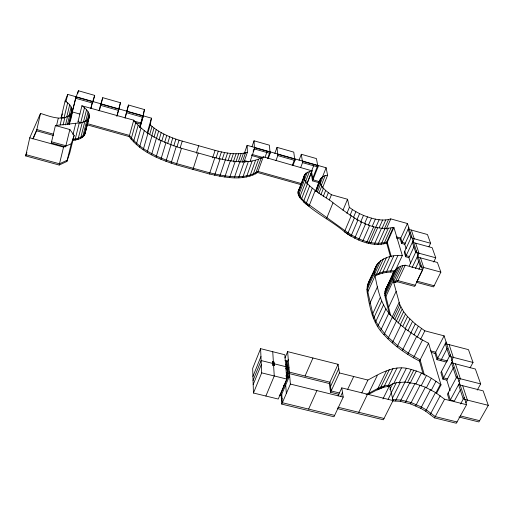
<?xml version="1.0" encoding="UTF-8"?>
<svg xmlns="http://www.w3.org/2000/svg" width="514" height="514" viewBox="0 0 514 514"><rect width="100%" height="100%" fill="white"/><g stroke="black" fill="none" stroke-linecap="round" stroke-linejoin="round"><path stroke-width="0.77" d="M395.915 269.342L402.321 255.554L393.923 227.509L393.306 227.336C370.517 232.823 350.073 214.929 333.001 202.786C330.855 199.535 286.112 176.951 312.082 170.873L263.277 156.809C248.647 165.347 230.42 161.12 214.858 157.669L181.481 148.308C163.94 142.654 145.385 135.163 133.743 120.18L81.919 105.8C85.504 108.441 90.278 112.213 89.192 117.256L84.9 134.128C82.94 138.696 77.357 139.814 72.911 140.309M390.415 256.492L386.766 243.366L386.155 243.193C371.609 247.324 356.144 240.154 344.451 231.769C330.194 219.626 311.998 211.691 299.643 197.466C298.056 195.076 297.079 191.426 299.399 189.178M392.503 400.939L400.316 401.344L410.493 403.863L420.741 408.322L425.65 411.181L434.548 417.888L456.329 423.253L466.577 404.711L444.102 335.848L424.847 330.823L415.273 323.929L407.538 316.598L403.618 311.69L399.808 304.635L393.229 280.728C390.062 272.767 397.534 265.558 405.212 265.218L422.585 269.927L414.669 286.394L397.45 281.781L393.756 282.732M436.656 393.133L441.018 384.883L428.554 343.224C415.267 336.413 402.7 327.893 392.445 316.965C381.137 306.203 377.886 290.564 375.047 275.857C371.609 260.508 390.158 254.154 402.321 255.554M389.503 314.497L385.301 297.754L384.729 293.79L385.269 290.249L387.421 286.054M423.131 374.153L419.501 361.091C406.362 354.287 393.987 345.71 383.99 334.73C372.766 323.691 369.913 307.828 367.279 292.986C365.403 283.484 372.83 275.562 375.599 267.055M84.9 134.128L89.314 116.382M69.139 124.465C72.461 114.712 75.172 106.828 65.085 101.046L67.713 94.396L151.457 118.169L150.242 124.851L147.826 133.197M143.194 116.048L144.492 109.585L128.481 105.023L126.842 110.998M139.776 127.016L142.384 117.012M139.795 127.369L140.695 122.962L133.884 121.034M64.835 146.753L51.278 143.02L55.416 125.525L69.859 129.547L74.132 135.42L69.782 152.928L66.859 161.486L59.181 165.033L25.7 155.922L29.754 137.816L40.503 113.414C49.717 116.26 64.937 122.852 72.076 112.438M33.147 138.69L36.565 130.794L40.503 113.414M56.424 126.033L58.243 118.374M65.085 101.046L61.089 117.809L61.886 115.753M385.815 289.074L385.423 294.541L390.659 315.622M60.144 124.921L61.789 118.047M65.869 102.1L67.713 94.396M64.057 117.815L67.617 102.98M63.074 125.037L64.912 117.43M66.775 116.871L69.653 104.959M65.522 124.876L67.546 116.53M128.481 105.023L126.624 112.727L142.931 117.346M68.792 116.627L71.144 106.931M67.43 124.459L69.641 115.387M70.424 115.592L72.063 108.865M68.767 123.81L71.157 114.012M69.082 124.202L72.378 110.709M59.181 165.033L63.55 147.12L71.26 143.74L74.132 135.42M75.982 96.741L71.947 113.26L75.892 97.763M77.665 93.786L78.411 90.747L94.692 95.392L92.963 102.183M65.593 146.959L69.859 129.547M72.956 134.7L75.783 123.276C80.576 122.833 86.917 122.223 89.192 117.256M66.859 161.486L71.26 143.74M82.002 105.55L77.858 122.223M74.986 140.078L79.259 122.936M100.808 104.014L102.755 97.686L120.462 102.736L118.869 109.141L101.56 104.226M84.476 107.747L80.589 123.276L78.147 121.06M82.311 122.3L78.025 139.384L75.134 139.866M83.416 122.171L86.551 109.726M80.576 138.42L84.874 121.394M85.645 121.355L88.087 111.711M82.6 137.206L86.898 120.225M87.361 120.347L89.057 113.652M90.843 108.319L92.584 101.457M90.875 108.563L92.231 103.218M84.045 135.76L88.344 118.837M85.151 132.342L85.453 131.166C85.022 137.315 77.485 138.754 72.513 139.191M85.639 130.421L89.43 115.515M99.035 110.87L100.808 103.789M99.44 110.491L100.802 105.222M101.194 103.712L102.755 97.686M116.832 116.215L120.462 102.736M117.031 115.958L118.933 108.936M125.204 116.974L126.438 112.489M125.069 118.233L127.035 111.236M263.277 156.809L257.63 172.531C243.225 181.384 224.946 177.414 209.442 174.002L176.347 164.821C158.916 159.25 140.463 151.675 129.162 136.583L133.743 120.18M131.089 139.198L135.709 122.762M133.473 141.851L138.131 125.377M143.226 114.044L144.492 109.585M139.988 127.318L142.976 116.8M140.149 127.144L143.348 115.868M136.306 144.518L141.003 128.012M139.551 147.171L144.299 130.64M147.12 133.171L151.457 118.169M143.194 149.78L147.981 133.235M149.831 134.032L152.035 126.438L150.242 124.851M151.823 135.625L154.039 128.018L152.035 126.438M147.19 152.324L152.028 135.76M154.014 137.193L156.243 129.586L154.039 128.018M151.508 154.778L156.397 138.208M156.385 138.729L158.633 131.121L156.243 129.586M158.929 140.226L161.19 132.612L158.633 131.121M156.102 157.111L161.043 140.54M161.859 140.907L163.902 134.058L161.19 132.612M164.686 142.288L166.748 135.439L163.902 134.058M160.933 159.301L165.926 142.738M167.628 143.599L169.704 136.75L166.748 135.439M170.667 144.826L172.755 137.977L169.704 136.75M165.951 161.332L170.989 144.781M173.777 145.963L175.872 139.114L172.755 137.977M171.104 163.176L176.193 146.644M176.938 146.998L179.045 140.161L175.872 139.114M180.125 147.929L182.245 141.099L215.103 150.351C225.511 153.114 236.781 155.324 247.382 152.311L247.131 145.333L326.12 167.757L327.591 175.255L322.439 188.15M176.347 164.821L181.481 148.308M196.297 153.288L198.719 145.738M192.943 169.421L198.218 153.005M92.623 101.688L94.692 95.392M212.623 157.862L215.103 150.351M209.442 174.002L214.858 157.669M216.021 157.959L218.27 151.206M315.609 191.292C318.417 185.432 318.956 175.223 327.591 175.255M218.906 159.436L221.412 151.938M214.646 175.255L220.101 158.954M222.254 159.295L224.522 152.555M219.78 176.27L225.28 160.002M225.293 159.77L227.567 153.043M227.991 160.869L230.529 153.41M224.798 177.028L230.33 160.811M230.844 161.088L233.382 153.641M233.317 161.916L236.119 153.744M229.649 177.536L235.213 161.357M235.907 161.871L238.714 153.712M238.342 161.692L241.156 153.551M234.281 177.78L239.877 161.653M240.346 162.128L243.424 153.262M244.349 153.333L247.131 145.333M242.165 162.43L245.499 152.851M244.041 161.871L247.382 152.311M238.663 177.767L244.278 161.692M252.033 146.541L254.044 140.804L269.407 145.179L269.978 152.035M242.749 177.491L248.378 161.473M253.113 151.238L253.884 149.06M250.106 161.338L254.963 147.557M246.502 176.964L252.149 161.004M249.894 176.199L255.542 160.291M252.888 175.19L258.542 159.346M255.477 173.97L261.125 158.183M265.038 157.316L267.094 151.604M267.627 158.53L269.721 152.754M268.263 158.479L270.608 151.996M274.842 153.39L277.04 147.357L293.764 152.125L294.695 159.051L277.656 154.213L277.04 147.357M72.23 112.11L72.705 110.818M275.941 160.651L278.312 154.181M78.411 90.747L76.085 96.998L91.871 101.476M292.26 165.489L294.426 159.764M292.986 165.469L295.441 159.044L294.882 160.445L277.791 155.601M299.039 160.259L301.313 154.277L316.444 158.588L317.703 165.585L302.354 161.229L301.313 154.277M300.645 167.635L303.099 161.223M298.062 191.645L304.699 174.413M298.043 192.538L304.121 176.816M298.024 193.431L304.115 177.69M304.134 177.471L305.817 173.115M62.432 113.902L61.365 116.639L63.241 118.104M304.641 179.322L307.449 172.081M298.557 195.384L304.673 179.598M305.624 181.436L309.55 171.329M299.643 197.466L305.791 181.648M313.836 165.283L311.516 171.239L312.93 179.804L319.734 181.718M306.986 183.549L312.037 170.597M307.025 183.832L312.082 170.873M301.262 199.631L307.449 183.781M309.621 185.959L303.395 201.835L309.004 206.159L315.307 190.251M312.281 179.431L317.427 166.292M319.31 182.778L312.512 180.87L318.507 165.592M305.997 204.032L312.261 188.13M315.557 191.163L320.447 178.846M319.779 181.872L321.501 177.542M316.219 191.619L319.978 182.149L319.933 180.395M322.265 177.452L326.12 167.757M320.203 183.697L323.068 176.495M317.395 192.107L320.588 184.07L319.978 182.149M321.109 185.785L325.118 175.73M318.841 193.45L321.758 186.126L320.588 184.07M320.826 194.87L323.467 188.272L321.758 186.126M260.598 348.665L252.663 368.435L253.453 393.017L278.254 399.044L286.773 379.049L284.82 354.737L260.598 348.665L261.684 372.862L253.453 393.017M323.312 196.335L325.677 190.456L323.467 188.272M252.92 376.434L260.951 356.543M326.268 197.781L328.35 192.634L325.677 190.456M253.055 380.508L261.131 360.545L285.778 366.675M253.184 384.633L261.318 364.599M329.333 199.907L331.427 194.755L328.35 192.634M326.454 218.784L333.001 202.786M272.761 361.74L273.93 361.933L274.129 365.692L272.992 365.409L272.761 361.74L273.898 362.023L274.129 365.692M272.992 365.409L272.799 361.65M342.966 210.245L347.548 199.265L331.427 194.755M265.879 396.037L274.258 375.959L272.735 351.704M284.974 357.95L287.622 351.634L338.064 364.304L339.42 372.939L330.547 392.278L338.925 394.341M346.892 213.291L349.379 207.367L347.548 199.265M286.304 376.865L288.887 377.507L287.525 361.265L288.29 359.459M350.079 215.225L352.463 209.577L349.379 207.367M351.261 215.687L344.451 231.769L350.985 236.209L357.885 220.101M288.971 367.471L288.2 369.29L285.649 368.654M285.919 376.1L286.439 374.873M353.491 217.332L355.894 211.678L352.463 209.577M347.541 234.05L354.397 217.949M280.124 395.33L287.834 377.244L286.504 361.008M289.671 375.676L281.164 395.581L279.25 395.118M356.877 219.992L359.594 213.631L355.894 211.678M281.46 399.821L282.058 398.434M337.357 408.579L383.36 419.79L393.03 400.56L341.771 387.877L343.217 397.071L333.991 416.764L281.768 404.113L290.384 384.074L287.622 351.634M25.7 155.922L26.323 154.489M360.449 222.453L363.488 215.392C372.033 218.617 381.722 221.772 390.794 218.893L407.441 223.532L422.585 269.927M354.705 238.207L361.644 222.099M26.914 152.51L25.983 154.663L59.483 163.786L67.167 160.246M32.806 138.896L36.835 129.586L53.662 134.244M364.42 223.963L367.478 216.914M358.618 239.993L365.602 223.886M368.403 225.203L371.474 218.161M362.627 241.529L369.656 225.434M305.065 376.017L312.949 357.995M372.303 226.141L375.387 219.105M366.655 242.775L373.717 226.7M368.628 243.238L375.702 227.175M375.721 227.458L379.126 219.735M370.594 243.7L377.687 227.651M379.197 227.734L382.609 220.024M374.365 244.298L381.484 228.28M382.031 228.37L385.763 219.979M384.26 229.115L388.507 219.6M377.88 244.542L385.018 228.557M386.22 229.115L390.794 218.893M381.06 244.433L388.211 228.492M308.612 409.086L316.92 390.601M383.836 243.983L390.993 228.081M386.155 243.193L393.306 227.336M370.061 279.59L376.826 264.607M367.202 286.767L374.879 269.76M386.766 243.366L393.923 227.509M374.372 271.662L378.548 262.423M366.977 289.767L374.693 272.703M374.34 274.688L380.745 260.527M367.279 292.986L375.047 275.857M383.393 258.928L375.824 275.6C381.42 272.78 387.774 271.951 393.975 271.957M378.895 274.238L386.457 257.63M330.547 392.278L329.313 383.515L338.064 364.304M330.541 386.528L338.739 368.596M382.352 273.191L389.92 256.64M369.694 303.78L377.623 286.459M406.137 248.712L404.769 244.291L401.588 243.418L400.284 239.138L407.441 223.532M386.162 272.452L393.737 255.959M401.588 243.418L408.81 227.728M390.293 272.041L397.881 255.599M404.769 244.291L410.069 232.823M372.194 314.953L380.296 297.445M385.269 290.249L393.75 271.835M389.4 281.794L385.943 288.669M390.062 280.374L394.668 270.435M384.864 291.958L392.709 275.048M392.561 276.256L395.851 269.175M384.729 293.79L392.6 276.834M373.46 318.693L381.626 301.127M411.643 236.401L404.274 252.252L405.642 256.749L408.9 257.636L410.699 263.457M392.343 278.665L397.271 268.064M338.051 395.883L341.771 387.877M384.877 295.723L392.773 278.736M393.024 279.802L398.935 267.113M385.301 297.754L393.229 280.728M400.817 266.316L393.602 281.794L397.99 280.631L415.222 285.251M405.642 256.749L413.083 240.815M412.915 241.548L414.22 238.753L411.354 230.06M340.525 396.66L342.491 392.445M375.284 322.574L383.515 304.95M395.157 282.282L402.918 265.687M397.45 281.781L405.212 265.218M408.9 257.636L414.027 246.688M347.65 389.4L353.703 376.505M377.661 326.563L385.956 308.888M388.584 307.398L396.121 291.387M409.285 265.841L416.353 250.845M380.566 330.624L388.944 312.904M412.074 267.678L418.994 253.235L415.678 243.18M392.086 317.209L399.121 302.425M415.421 268.584L418.82 261.44M383.99 334.73L392.445 316.965M393.081 318.744L399.808 304.635M428.92 246.746L430.578 243.27L427.468 234.525L408.791 229.347M394.707 319.65L400.791 306.929M418.884 269.426L420.985 265.038M361.76 392.895L367.915 380.058C381.047 372.907 395.748 364.021 411.219 369.515C422.245 372.162 432.081 378.298 441.018 384.883M387.903 338.822L402.064 309.287M398.151 323.043L403.618 311.69M400.297 324.79L405.443 314.138M358.785 412.292L367.51 394.244M392.278 342.877L400.894 325.054M377.257 375.528L368.069 394.508C374.918 391.437 381.375 386.284 389.271 386.592M433.694 262.024L435.75 257.784L432.165 247.716L412.401 242.274L415.659 252.323L435.75 257.784M402.7 326.557L407.538 316.598M405.019 329.037L409.883 319.065M397.065 346.847L405.777 329.005M386.374 371.102L377.18 389.914L383.759 387.19L392.966 368.493M407.923 330.785L412.466 321.513M380.199 388.295L389.387 369.54M411.059 332.5L415.273 323.929M402.237 350.696L411.033 332.834M440.858 272.131L420.272 266.535L417.156 256.949L437.42 262.481L440.858 272.131L433.585 286.902L416.539 282.327L423.684 267.466L420.516 257.867M387.794 386.605L397.02 367.96M414.04 334.871L418.287 326.3M382.956 398.935L389.625 385.481L392.69 383.829L396.32 382.699L404.987 382.075L414.92 383.617L425.354 387.19L435.499 392.516L444.565 399.211L466.577 404.711M389.882 389.477L392.69 383.829M407.737 354.377L416.616 336.509M393.551 383.881L401.473 367.96M417.214 337.184L421.48 328.607M391.058 393.255L396.32 382.699M388.115 399.346L391.308 392.94M367.953 283.991L369.739 280.303L367.735 285.578L367.825 291.791L372.759 313.739L375.856 321.346L378.24 325.336L384.581 333.49L388.5 337.589L397.675 345.607L408.354 353.131L420.131 359.851L424.423 375.201M420.548 339.407L424.847 330.823M398.973 382.988L406.24 368.48M392.362 398.254L400.451 382.114M413.507 357.853L422.476 339.985M404.961 381.921L411.219 369.515M395.504 400.881L404.987 382.075M407.493 382.679L413.77 370.279M419.501 361.091L428.554 343.224M400.316 401.344L409.844 382.583M410.024 383.431L416.321 371.037M405.347 402.346L414.92 383.617M415.813 384.022L421.448 373.016M446.171 362.023L436.977 359.665L435.069 353.407L444.102 335.848M410.493 403.863L420.124 385.166M421.172 385.731L426.491 375.426M436.977 359.665L446.113 342.009M415.659 405.867L425.354 387.19M426.369 387.826L431.368 378.201M440.787 360.642L447.289 348.151M420.741 408.322L430.514 389.657M431.297 390.248L435.981 381.311M450.264 354.724L440.903 372.566L442.901 379.133L446.82 380.122L450.097 390.711M451.53 360.77L453.322 357.371L449.12 344.631M425.65 411.181L435.499 392.516M442.901 379.133L452.371 361.188M435.872 392.94L440.235 384.684M446.82 380.122L453.644 367.266M430.282 414.387L440.215 395.722M434.548 417.888L444.565 399.211M457.229 376.062L447.495 394.212L449.416 400.541M458.88 381.523L460.371 378.76L455.455 363.854L451.504 362.839L456.336 377.732L480.667 383.913L477.249 390.094M460.396 389.869L454.357 400.984L450.315 399.976L459.49 382.994M470.098 367.844L473.021 362.447L468.466 349.649L445.272 343.635L449.403 356.363M460.55 403.978L464.181 397.361M465.857 402.905L467.406 400.098L462.658 385.699M463.249 399.057L458.584 384.671L483.154 390.884L488.3 405.34L478.881 421.943L458.951 417.015M299.823 188.085C295.242 194.922 304.481 201.565 309.441 205.054L344.926 230.651C356.632 239.023 372.097 246.2 386.65 242.088L387.267 242.255L391.36 256.91M375.027 275.273C381.009 271.527 388.327 270.82 395.24 270.794M366.039 394.534C374.044 391.128 381.465 384.774 390.653 385.288M55.416 125.525L75.783 123.276M392.407 399.641L400.984 400.04L411.161 402.565L421.422 407.024L426.331 409.883L435.249 416.591L457.042 421.962M334.633 415.396L282.366 402.719L281.756 394.199M337.942 407.21L384.035 418.454M261.684 372.862L286.773 379.049M339.349 392.953L331.164 390.936L329.924 382.178L289.119 372.059M290.384 384.074L343.217 397.071M283.465 385.224L285.386 385.693M273.03 365.313L274.168 365.595M286.382 372.836L287.493 373.113M460.422 415.922L479.601 420.67M288.784 373.479L329.313 383.515M339.42 372.939L367.915 380.058M285.007 360.635L287.525 361.265M285.726 364.722L286.831 364.998M464.637 399.404L488.3 405.34M447.482 378.876L443.556 377.88L441.552 371.326M430.353 350.811L435.699 352.186L437.613 358.438L447.565 360.989M450.707 356.697L473.021 362.447M431.252 352.424L435.069 353.407M455.455 363.854L475.366 369.013L480.667 383.913M417.092 281.184L434.144 285.771M409.42 256.525L406.163 255.638L404.788 251.147M51.567 141.806L65.888 145.751M396.275 236.806L400.785 238.046L402.089 242.325L405.27 243.199M396.532 238.104L400.284 239.138M29.754 137.816L63.55 147.12M36.565 130.794L53.379 135.445M412.267 238.213L430.578 243.27M87.341 123.636L129.477 135.439C140.81 150.525 159.263 158.094 176.707 163.67L209.821 172.865C225.325 176.276 243.604 180.266 258.022 171.438L301.814 183.704M87.046 124.793L129.162 136.583M257.63 172.531L300.626 184.565M251.809 154.361L263.252 157.599M135.086 122.576L140.38 124.073M251.43 155.434L261.343 158.235M72.423 111.968L79.888 114.063M244.195 160.471L248.435 161.666M243.816 161.563L245.229 161.961M126.939 111.429L142.455 115.836M269.24 151.823L254.391 147.614L254.044 140.804M75.616 98.258L92.205 102.961M100.416 105.293L118.535 110.426M254.462 148.983L270.094 153.416M302.566 162.63L317.96 166.992M179.045 140.161L182.245 141.099M359.594 213.631L363.488 215.392M408.148 229.167L410.969 237.853M448.169 392.953L450.315 399.976M389.625 385.481L393.03 400.56M311.221 173.006L312.512 180.87M286.414 360.989L287.744 377.225M285.688 384.992L286.349 393.454M281.1 394.701L281.768 404.113"/></g></svg>
